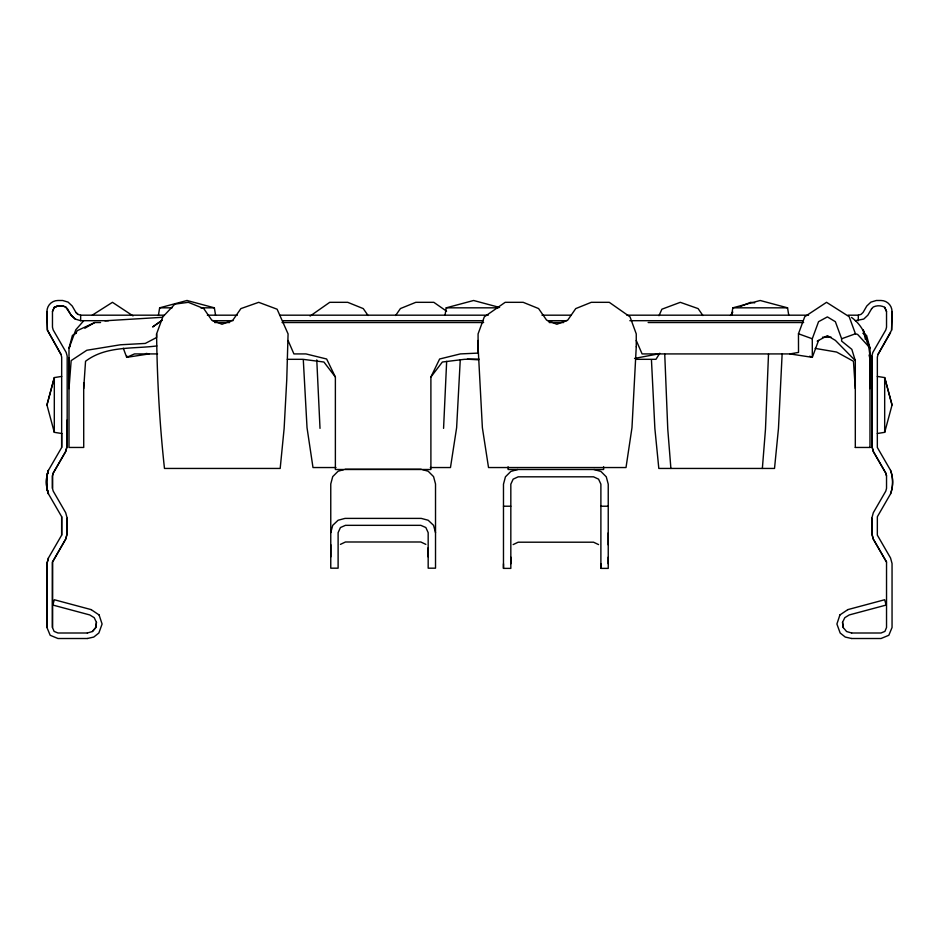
<?xml version="1.0" encoding="UTF-8"?>
<svg xmlns="http://www.w3.org/2000/svg" width="939" height="939" viewBox="0 0 939 939"><rect width="100%" height="100%" fill="white"/><g stroke="black" fill="none" stroke-linecap="round" stroke-linejoin="round"><path stroke-width="1.41" d="M87.397 638.508L57.972 638.508L50.178 635.28L46.95 627.487L46.973 563.517L48.429 558.001L61.681 535.113L61.681 516.732L48.429 493.844L46.95 488.327L46.95 475.862L48.429 470.357L61.681 447.457L61.681 433.255M87.397 633.003L57.972 633.003L54.075 631.384L52.467 627.487L52.49 562.038L65.683 539.139L67.185 533.634L67.185 518.211L65.683 512.706L53.194 491.085L52.467 488.327L52.467 475.862L53.206 473.103L65.683 451.495L67.185 445.978L67.185 419.956M52.49 488.327L52.49 475.862L53.23 473.103L65.707 451.495L67.162 445.978L67.185 356.127L66.153 352.395L53.194 329.941L52.467 327.195L52.467 311.513L54.239 307.346L57.972 305.997L62.631 305.997L65.671 306.994L67.432 308.755M156.59 333.908C157.142 378.828 159.571 423.771 164.478 468.444L280.186 468.444L284.13 428.501L286.759 379.673L288.073 333.908L277.122 309.213L258.706 302.323L240.9 308.602L232.872 320.14L222.027 324.272L211.756 320.117L203.74 308.567L188.34 302.323L174.842 304.119L162.823 316.877L156.59 333.908L156.59 337.512L145.299 343.428L120.427 344.777L86.822 350.259L71.164 360.599L68.993 388.664M330.763 556.921L330.763 544.69M428.172 556.921L428.172 532.659L425.848 527.542L420.825 525.335L345.458 525.335L340.434 527.542L338.11 532.659L338.11 568.177L330.763 568.177L330.763 483.961L332.723 476.613L338.11 471.225L343.662 469.676M593.953 469.5L600.89 471.437L606.277 476.824L608.237 484.172L608.237 568.388L600.89 568.388L600.89 484.172L598.566 479.148L593.542 476.824L518.175 476.824L513.152 479.148L510.828 484.172L510.828 568.388L503.48 568.388L503.48 563.776M510.828 563.776L510.828 557.132M600.89 568.388L600.89 563.776M608.237 563.776L608.237 557.132M608.237 544.902L608.237 532.871M869.972 388.664C870.406 364.778 873.669 333.404 851.544 317.452M851.603 638.508L881.028 638.508L888.822 635.28L892.05 627.487L892.05 563.517L890.548 558.001L877.331 535.113L877.355 516.732L890.571 493.844A34.837 34.837 0 0 0 890.571 470.357L877.331 447.457L877.355 357.078L878.094 354.32L891.616 330.105L892.015 311.513A11.022 11.022 0 0 0 881.028 300.492L876.333 300.492L870.911 302.112L866.791 305.997L863.082 312.429L861.016 314.377L858.316 315.187L848.058 315.187M891.592 330.105L892.05 311.513M126.718 355.752L126.683 357.348L149.043 353.921L146.191 353.416M768.501 354.156L765.485 429.158L762.362 468.444M782.128 354.003L778.466 428.501L774.522 468.444L658.814 468.444L654.87 428.501L651.443 359.707M446.659 361.351L443.572 428.372M460.263 359.731L456.624 427.714L450.474 467.54L430.308 467.54M83.688 388.664L85.543 361.269C106.084 345.611 132.798 349.097 156.836 345.939M68.946 357.806L69.017 387.267M91.2 609.622L54.298 599.739L52.877 605.068L89.768 614.939L94.217 617.674L96.435 622.381L95.766 627.557L92.374 631.524L87.362 633.003M96.471 622.381L95.79 627.557L92.374 631.524M158.445 315.187L159.642 307.828L187.014 300.492M445.039 315.187L446.236 307.828L473.608 300.492L499.607 307.464M731.622 315.187L732.819 307.828L760.191 300.492L787.563 307.828L788.737 315.187M330.763 532.659L332.723 525.335L338.11 520.241L345.047 518.398L421.235 518.398L428.172 520.241L433.56 525.335L435.52 532.659M61.681 433.501L54.298 432.327L46.95 404.955L54.298 377.584L61.681 376.422M46.973 404.955L54.321 377.584L54.298 432.327M46.95 475.862L48.429 470.357A34.837 34.837 0 0 0 48.452 493.844L46.95 488.327M48.452 558.001L46.95 563.517L46.973 627.487M851.603 633.003L881.028 633.003L884.925 631.384L886.533 627.487L886.533 562.038L873.293 539.139L871.815 533.634L871.815 518.211L873.317 512.706L885.806 491.085L886.533 488.327L886.533 475.862L885.794 473.103L873.293 451.495L871.815 445.978L871.815 356.127L872.847 352.395L885.806 329.941L886.533 327.195L886.533 311.513L884.761 307.346A12.465 12.465 0 0 0 873.305 306.994L871.568 308.755M877.319 433.501L884.702 432.327L892.05 404.955L884.702 377.584L877.319 376.422M839.912 614.951L836.907 624.024L840.159 633.003L845.264 637.065L851.638 638.508M818.585 340.411L812.317 357.348L789.957 353.921L798.514 352.407L798.467 333.779L804.746 316.713L826.543 302.323L849.185 316.713L855.441 333.779L857.647 334.437L868.751 346.597M809.711 356.198L812.317 357.348L812.282 338.768L818.55 321.69L827.388 316.901L835.37 321.701L841.626 338.768L841.626 341.092L851.826 349.343L855.276 360.599L835.405 340.399L827.423 335.646L817.2 341.162M52.49 311.513L54.262 307.346L57.972 305.997M658.99 315.715L661.878 309.213L680.294 302.323L698.1 308.602L702.912 315.527M70.19 345.74L69.028 348.252L75.824 329.742L83.548 320.962M76.024 333.192L77.186 330.681L94.745 322.535L100.555 322.535M851.638 633.003L846.602 631.524L843.21 627.557L842.529 622.381L844.807 617.674L849.255 614.939L886.123 605.068L884.679 599.739L847.8 609.622M288.073 340.505L293.919 353.921L305.95 353.921L326.643 359.003L335.376 377.009L335.376 469.5L430.895 469.5L430.895 377.009L439.628 359.003L460.321 353.921L478.139 353.099L478.08 340.493M871.592 308.755L867.847 315.187L863.739 319.072L855.37 320.692M878.059 354.32L890.548 332.699M659.777 353.228L655.985 359.32L636.055 359.32M395.612 315.492L400.425 308.555L415.813 302.323L433.818 302.323L446.577 311.208M730.448 315.492L732.854 312.03M430.895 377.009L442.363 362.02L464.465 359.32L478.925 359.038M161.989 320.352L152.634 326.96L162.071 320.316M310.128 316.067L329.73 302.323L347.723 302.323L363.264 308.602L368.065 315.504M839.889 614.951L847.835 609.622M92.198 315.199L112.457 302.323L133.045 315.903M76.153 333.251L72.432 335.387L68.993 348.252L68.993 447.457L83.724 447.457L83.688 382.889M84.815 328.251L94.71 322.535M340.434 544.374L345.458 541.991L420.825 541.991L425.848 544.374M513.152 544.585L518.175 542.202L593.542 542.202L598.566 544.585M740.39 306.478L750.66 302.323L754.71 302.863M841.626 338.768L855.441 333.779M517.765 469.5L510.828 471.437L505.44 476.824L503.48 484.172L503.48 568.388M87.362 638.508L93.759 637.065L98.865 633.003L102.093 624.024L99.088 614.951M634.541 358.416L658.298 353.921M162.424 317.3L104.91 320.798M159.618 307.828L172.166 307.828M200.758 307.828L214.362 307.828L215.559 315.187M446.201 307.828L498.327 307.828M732.796 307.828L787.563 307.828M61.645 447.457L61.681 357.078L60.906 354.32L47.384 330.105L46.95 311.513A11.01 11.01 0 0 1 57.972 300.492L62.667 300.492L68.089 302.112L72.209 305.997L75.918 312.429L77.984 314.377L80.695 315.187L164.266 315.187M207.355 315.187L237.391 315.187M279.834 315.187L488.233 315.187M541.979 315.187L571.299 315.187M626.912 315.187L808.549 315.187M54.262 307.358A12.465 12.465 0 0 1 65.695 306.994L71.153 315.187L75.261 319.072L80.695 320.692L108.49 320.692M212.46 320.692L232.966 320.692M282.756 320.692L483.432 320.692M547.836 320.692L566.874 320.692M629.846 320.692L802.692 320.692M214.632 322.535L229.726 322.535M282.052 322.535L483.632 322.535M549.139 322.535L563.693 322.535M648.133 322.535L803.643 322.535M822.47 337.23L831.226 337.23M157.552 353.921L134.5 353.921L126.683 357.348L123.302 348.228M794.417 353.921L642.1 353.921L636.255 340.493M287.287 359.32L302.945 359.32L323.908 362.02L335.376 377.009M855.276 447.457L870.007 447.457M335.927 467.54L312.992 467.54L307.03 427.714L303.297 359.731M345.047 469.265L421.235 469.265M503.48 506.215L510.828 506.215M600.89 506.215L608.237 506.215M467.305 359.179L478.679 359.825M815.134 348.392L836.614 352.043L853.457 361.269L855.312 388.664M186.99 300.492L214.385 307.828M422.62 469.676L428.172 471.225L433.56 476.613L435.52 483.961L435.52 568.177L428.172 568.177L428.172 547.777M798.467 333.779L812.282 338.768M862.847 333.251L866.568 335.387L870.007 348.252L869.972 447.457M91.165 609.622L99.111 614.951M75.895 312.429L77.949 314.377M75.237 319.072L71.118 315.187L67.408 308.755M886.533 562.038L873.317 539.139L871.815 533.634L871.838 518.211M60.941 354.32L47.384 330.105L46.985 311.513M867.061 341.972L869.972 348.252L863.176 329.742L865.465 339.554M884.738 307.346L886.51 311.513M892.015 404.955L884.679 377.584L884.679 432.327M886.51 475.862L885.77 473.103L873.317 451.495L871.838 445.978L871.838 356.127M869.068 354.989L870.383 360.599M842.553 622.381L843.245 627.557M670.892 468.444L667.77 429.146L664.742 354.132M320.011 428.372L316.772 359.883M858.305 315.187L858.305 320.692M855.312 359.801L855.312 447.457M603.624 466.777L603.624 469.5L508.105 469.5L508.105 466.777M80.66 315.187L80.66 320.692M67.185 518.211L67.162 533.634L65.683 539.139L52.49 562.038L52.467 627.487M61.669 516.732L61.657 535.113M890.548 470.357A68.394 48.359 0 0 1 890.548 493.844M48.429 493.844A68.394 48.359 0 0 1 48.429 470.357M636.255 346.784L631.97 427.714L626.008 467.54L488.526 467.54L482.376 427.714L478.08 346.784L478.08 333.908L484.313 316.866L505.182 302.323L523.187 302.323L538.575 308.555L546.592 320.117L556.862 324.272L567.743 320.117L575.736 308.602L591.277 302.323L609.27 302.323L630.034 316.866L636.255 333.908L636.255 346.784"/></g></svg>
